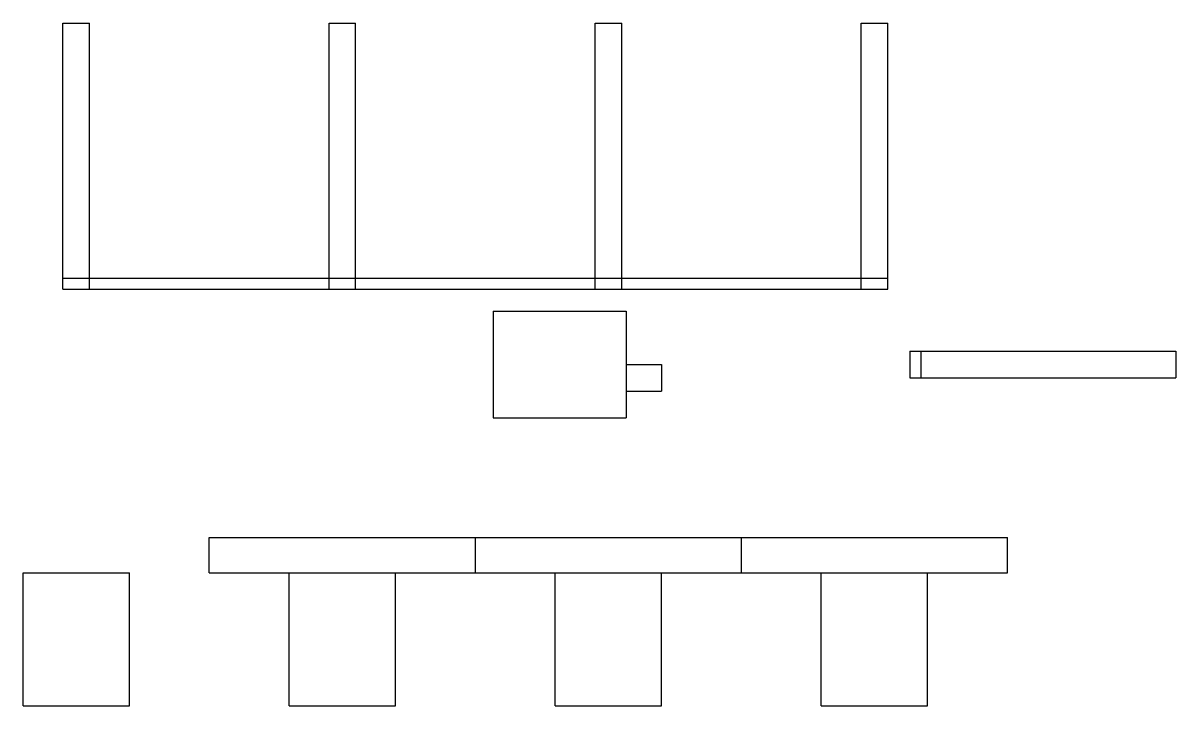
# Model space of a CAD drawing. Header units: millimetres. Extents: x -90 to 343, y 12 to 268.
import ezdxf

# ---------------------------------------------------------------- set-up
doc = ezdxf.new("R2010")
doc.units = ezdxf.units.MM
doc.layers.add('View_front_3', color=7, linetype='CONTINUOUS')
doc.layers.add('View_side_3', color=7, linetype='CONTINUOUS')

msp = doc.modelspace()

# ---------------------------------------------------------------- linework, layer by layer
at = {"layer": 'View_front_3'}
for p, q in [((-75, 168.33), (-75, 268.33)), ((-75, 268.33), (-65, 268.33)), ((-65, 168.33), (-65, 268.33)), ((25, 168.33), (25, 268.33)), ((25, 268.33), (35, 268.33)), ((35, 168.33), (35, 268.33)), ((125, 168.33), (125, 268.33)), ((125, 268.33), (135, 268.33)), ((135, 168.33), (135, 268.33)), ((225, 168.33), (225, 268.33)), ((225, 268.33), (235, 268.33)), ((235, 168.33), (235, 268.33)), ((-75, 168.33), (-75, 172.5)), ((-75, 172.5), (235, 172.5)), ((235, 168.33), (235, 172.5)), ((-75, 168.33), (-65, 168.33)), ((-75, 168.33), (235, 168.33)), ((25, 168.33), (35, 168.33)), ((125, 168.33), (135, 168.33)), ((225, 168.33), (235, 168.33)), ((-20, 61.67), (-20, 75)), ((-20, 75), (80, 75)), ((80, 61.67), (80, 75)), ((80, 61.67), (80, 75)), ((80, 75), (180, 75)), ((180, 61.67), (180, 75)), ((180, 61.67), (180, 75)), ((180, 75), (280, 75)), ((280, 61.67), (280, 75)), ((-90, 11.67), (-90, 61.67)), ((-90, 61.67), (-50, 61.67)), ((-50, 11.67), (-50, 61.67)), ((-20, 61.67), (10, 61.67)), ((10, 11.67), (10, 61.67)), ((10, 61.67), (50, 61.67)), ((50, 11.67), (50, 61.67)), ((50, 61.67), (80, 61.67)), ((80, 61.67), (110, 61.67)), ((110, 11.67), (110, 61.67)), ((110, 61.67), (150, 61.67)), ((150, 11.67), (150, 61.67)), ((150, 61.67), (180, 61.67)), ((180, 61.67), (210, 61.67)), ((210, 11.67), (210, 61.67)), ((210, 61.67), (250, 61.67)), ((250, 11.67), (250, 61.67)), ((250, 61.67), (280, 61.67)), ((-90, 11.67), (-50, 11.67)), ((10, 11.67), (50, 11.67)), ((110, 11.67), (150, 11.67)), ((210, 11.67), (250, 11.67))]:
    msp.add_line(p, q, dxfattribs=at)
at = {"layer": 'View_side_3'}
for p, q in [((86.67, 160), (136.67, 160)), ((86.67, 160), (86.67, 120)), ((136.67, 160), (136.67, 140)), ((243.33, 145), (343.33, 145)), ((243.33, 145), (243.33, 135)), ((243.33, 145), (247.5, 145)), ((243.33, 145), (243.33, 135)), ((247.5, 145), (247.5, 135)), ((343.33, 145), (343.33, 135)), ((136.67, 140), (150, 140)), ((136.67, 140), (136.67, 130)), ((150, 140), (150, 130)), ((243.33, 135), (343.33, 135)), ((243.33, 135), (247.5, 135)), ((136.67, 130), (136.67, 120)), ((136.67, 130), (150, 130)), ((86.67, 120), (136.67, 120))]:
    msp.add_line(p, q, dxfattribs=at)

doc.saveas('drawing.dxf')
